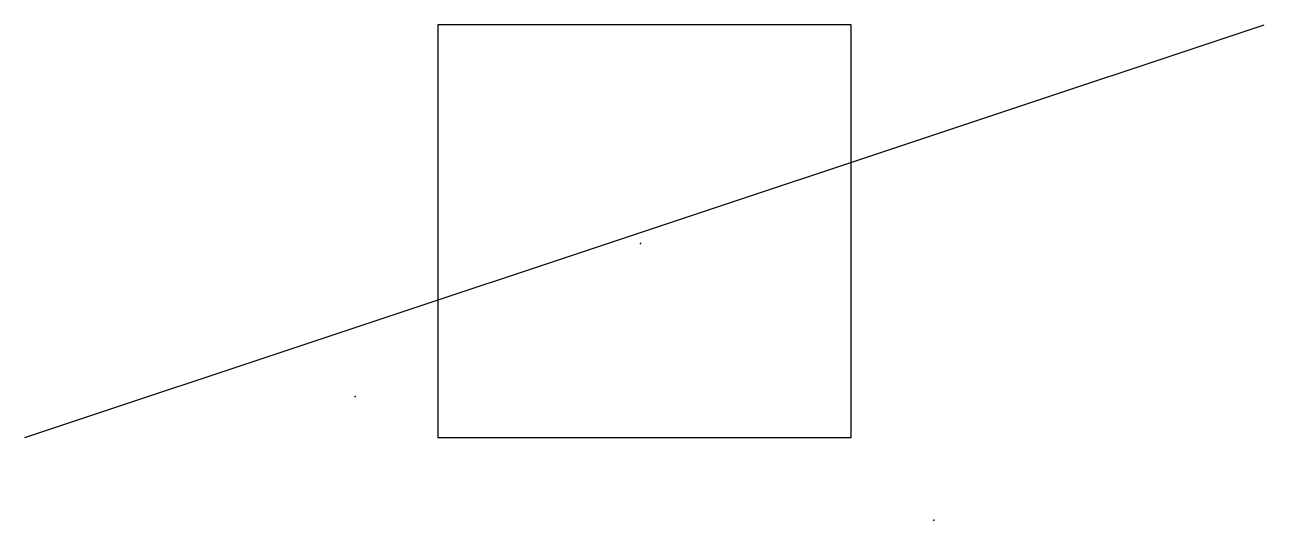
# Model space of a CAD drawing. Extents: x 19.93 to 19.96, y 50.058 to 50.07.
import ezdxf

# ---------------------------------------------------------------- set-up
doc = ezdxf.new("R2010")
doc.units = 0
doc.layers.add('TestLayer', color=7, linetype='CONTINUOUS')

msp = doc.modelspace()

# ---------------------------------------------------------------- linework, layer by layer
at = {"layer": 'TestLayer'}
msp.add_line((19.93, 50.06), (19.96, 50.07), dxfattribs=at)
msp.add_lwpolyline([(19.94, 50.06), (19.95, 50.06), (19.95, 50.07), (19.94, 50.07)], close=True, dxfattribs=at)
for p in [(19.9449, 50.0647), (19.938, 50.061), (19.952, 50.058)]:
    msp.add_point(p, dxfattribs=at)

doc.saveas('drawing.dxf')
